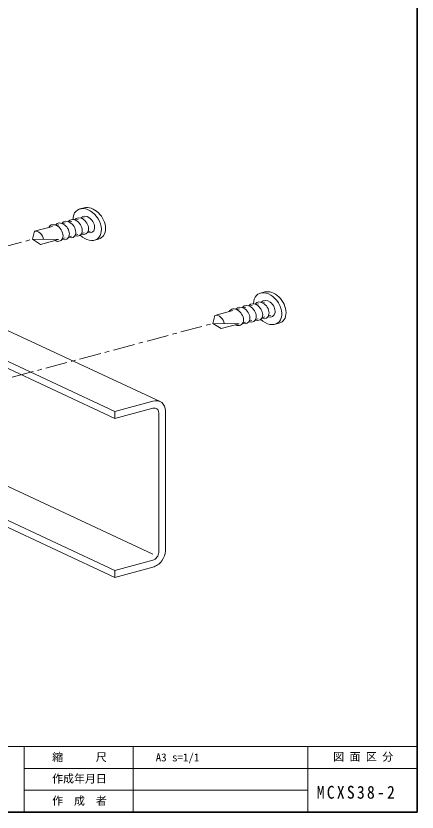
# Model space of a CAD drawing. Units: millimetres on the paper. Extents: x -405 to 405, y -286 to 286.
# Drawn here: x -107.4 to -15.5, y -286 to -103.7 of the extents above; entities that cross this region are included whole.
import ezdxf
from ezdxf.enums import TextEntityAlignment as Align

# ---------------------------------------------------------------- set-up
doc = ezdxf.new("R2010")
doc.units = ezdxf.units.MM
doc.linetypes.add('CHAIN1', pattern=[8, 5, -1, 1, -1])
for name, color, linetype, lineweight in [('0-2_野縁受け', 4, 'Continuous', 18), ('0-3_ねじ', 4, 'Continuous', 18), ('0-8_基準線', 4, 'Continuous', 18), ('F-0_図面枠', 4, 'Continuous', 18), ('F-2_文字1', 4, 'Continuous', 18)]:
    doc.layers.add(name, color=color, linetype=linetype, lineweight=lineweight)
doc.layers.add('F-3_文字2', color=7, linetype='Continuous')
doc.styles.add('ＭＳ ゴシック', font='')
doc.styles.get('ＭＳ ゴシック').set_extended_font_data('MS Gothic')

msp = doc.modelspace()

# ---------------------------------------------------------------- linework, layer by layer
at = {"layer": '0-2_野縁受け'}
for p, q in [((-74.339, -192.049), (-132.368, -164.989)), ((-84.708, -194.275), (-142.064, -167.53)), ((-84.708, -195.875), (-142.064, -169.13)), ((-84.708, -194.275), (-76.012, -191.945)), ((-76.018, -226.944), (-144.601, -194.963)), ((-74.662, -194.583), (-74.662, -226.584)), ((-73.117, -194.167), (-73.117, -226.17)), ((-84.708, -230.675), (-144.601, -202.747)), ((-84.708, -232.275), (-144.601, -204.347)), ((-84.708, -230.675), (-76.014, -228.346)), ((-84.708, -232.275), (-76.014, -229.946)), ((-84.708, -230.675), (-84.708, -232.275))]:
    msp.add_line(p, q, dxfattribs=at)
msp.add_lwpolyline([(-84.708, -194.275), (-84.708, -195.875), (-76.014, -193.546)], dxfattribs=at)
for centre, major_axis, start_param, end_param in [((-76.014, -194.946), (2.049, 2.671), 5.497574, 7.0687966), ((-76.014, -194.946), (0.956, 1.246), 5.497574, 7.0687966), ((-76.014, -226.946), (2.049, 2.671), 3.9263515, 5.4984265), ((-76.014, -226.946), (0.956, 1.246), 3.9267777, 5.4980003)]:
    msp.add_ellipse(centre, major_axis=major_axis, ratio=0.767, start_param=start_param, end_param=end_param, dxfattribs=at)
at = {"layer": '0-3_ねじ'}
for p, q in [((-92.691, -147.931), (-91.725, -147.672)), ((-96.054, -151.141), (-96.659, -151.303)), ((-94.59, -150.749), (-95.195, -150.911)), ((-93.126, -150.356), (-93.731, -150.518)), ((-91.738, -149.984), (-92.267, -150.126)), ((-103.592, -154.867), (-103.11, -153.032)), ((-98.983, -151.926), (-103.11, -153.032)), ((-97.518, -151.533), (-98.124, -151.695)), ((-90.331, -153.021), (-90.858, -153.162)), ((-103.592, -154.867), (-101.702, -156.068)), ((-103.592, -154.867), (-97.575, -154.962)), ((-96.11, -154.569), (-96.715, -154.731)), ((-94.646, -154.177), (-95.251, -154.339)), ((-93.181, -153.784), (-93.787, -153.947)), ((-91.717, -153.392), (-92.322, -153.554)), ((-89.378, -155.074), (-88.412, -154.816)), ((-97.574, -154.962), (-101.702, -156.068)), ((-51.363, -167.202), (-50.397, -166.943)), ((-50.411, -169.256), (-50.939, -169.397)), ((-57.655, -171.197), (-61.783, -172.303)), ((-56.191, -170.805), (-56.796, -170.967)), ((-54.727, -170.412), (-55.332, -170.574)), ((-53.263, -170.02), (-53.867, -170.182)), ((-51.798, -169.628), (-52.403, -169.79)), ((-62.264, -174.139), (-61.783, -172.303)), ((-51.854, -173.056), (-52.459, -173.218)), ((-50.39, -172.664), (-50.995, -172.826)), ((-49.003, -172.292), (-49.53, -172.433)), ((-62.264, -174.139), (-60.375, -175.339)), ((-62.264, -174.139), (-56.248, -174.233)), ((-56.247, -174.233), (-60.375, -175.339)), ((-54.782, -173.841), (-55.387, -174.003)), ((-53.318, -173.448), (-53.923, -173.61)), ((-48.051, -174.346), (-47.085, -174.087))]:
    msp.add_line(p, q, dxfattribs=at)
for centre, major_axis, start_param, end_param in [((-90.069, -151.244), (-2.294, 3.277), 2.8918545, 6.0339802), ((-91.035, -151.503), (-2.294, 3.277), 1.8460556, 7.0797792), ((-91.035, -151.503), (-1.205, 1.72), 2.3985712, 6.5272635), ((-96.815, -153.051), (-1.205, 1.72), 2.3685223, 6.5573125), ((-95.35, -152.659), (-1.205, 1.72), 2.3685223, 6.5573125), ((-93.886, -152.267), (-1.205, 1.72), 2.3685222, 6.5573124), ((-92.422, -151.874), (-1.205, 1.72), 2.3685223, 6.5573125), ((-102.406, -154.549), (-0.975, 1.393), 4.0236268, 6.0136988), ((-98.279, -153.444), (-1.205, 1.72), 2.2646651, 6.6611696), ((-49.707, -170.774), (-2.294, 3.277), 1.8460556, 7.0797792), ((-48.741, -170.515), (-2.294, 3.277), 2.8918545, 6.0339802), ((-52.559, -171.538), (-1.205, 1.72), 2.3685222, 6.5573124), ((-51.094, -171.146), (-1.205, 1.72), 2.3685223, 6.5573125), ((-49.707, -170.774), (-1.205, 1.72), 2.3985712, 6.5272635), ((-56.951, -172.715), (-1.205, 1.72), 2.2646651, 6.6611696), ((-55.487, -172.323), (-1.205, 1.72), 2.3685223, 6.5573125), ((-54.023, -171.93), (-1.205, 1.72), 2.3685223, 6.5573125), ((-61.079, -173.821), (-0.975, 1.393), 4.0236268, 6.0136988)]:
    msp.add_ellipse(centre, major_axis=major_axis, ratio=0.7, start_param=start_param, end_param=end_param, dxfattribs=at)
at = {"layer": '0-8_基準線', "linetype": 'CHAIN1'}
for p, q in [((-165.003, -171.322), (-103.592, -154.867)), ((-123.675, -190.594), (-62.264, -174.139))]:
    msp.add_line(p, q, dxfattribs=at)
at = {"layer": 'F-0_図面枠', "color": 7, "lineweight": 35}
for p, q in [((-15.5, -286), (-15.5, -11)), ((-15.5, -281), (-15.5, -281)), ((-405, -286), (-15.5, -286))]:
    msp.add_line(p, q, dxfattribs=at)
at = {"layer": 'F-0_図面枠'}
for p, q in [((-405, -271), (-15.5, -271)), ((-105.5, -286), (-105.5, -271)), ((-80.5, -286), (-80.5, -271)), ((-40.5, -286), (-40.5, -271)), ((-105.5, -276), (-15.5, -276)), ((-105.5, -281), (-40.5, -281))]:
    msp.add_line(p, q, dxfattribs=at)

# ---------------------------------------------------------------- texts
at = {"layer": 'F-2_文字1', "color": 7, "style": 'ＭＳ ゴシック'}
for s, p in [('縮\u3000\u3000\u3000尺', (-99.057, -274.898)), ('図 面 区 分', (-34.712, -274.816)), ('作成年月日', (-99.057, -279.825)), ('作\u3000成\u3000者', (-99.057, -284.898))]:
    msp.add_text(s, height=1.833, dxfattribs=at).set_placement(p, align=Align.BOTTOM_LEFT)
at = {"layer": 'F-3_文字2', "style": 'ＭＳ ゴシック'}
msp.add_text('A3 s=1/1', height=1.833, dxfattribs=at).set_placement((-75.34, -274.951), align=Align.BOTTOM_LEFT)
at = {"layer": 'F-3_文字2', "insert": (-38.476, -282.984), "char_height": 2.933, "attachment_point": 7, "style": 'ＭＳ ゴシック'}
msp.add_mtext('\\T1.28;\\W0.9;MCXS38-2', dxfattribs=at)

doc.saveas('drawing.dxf')
